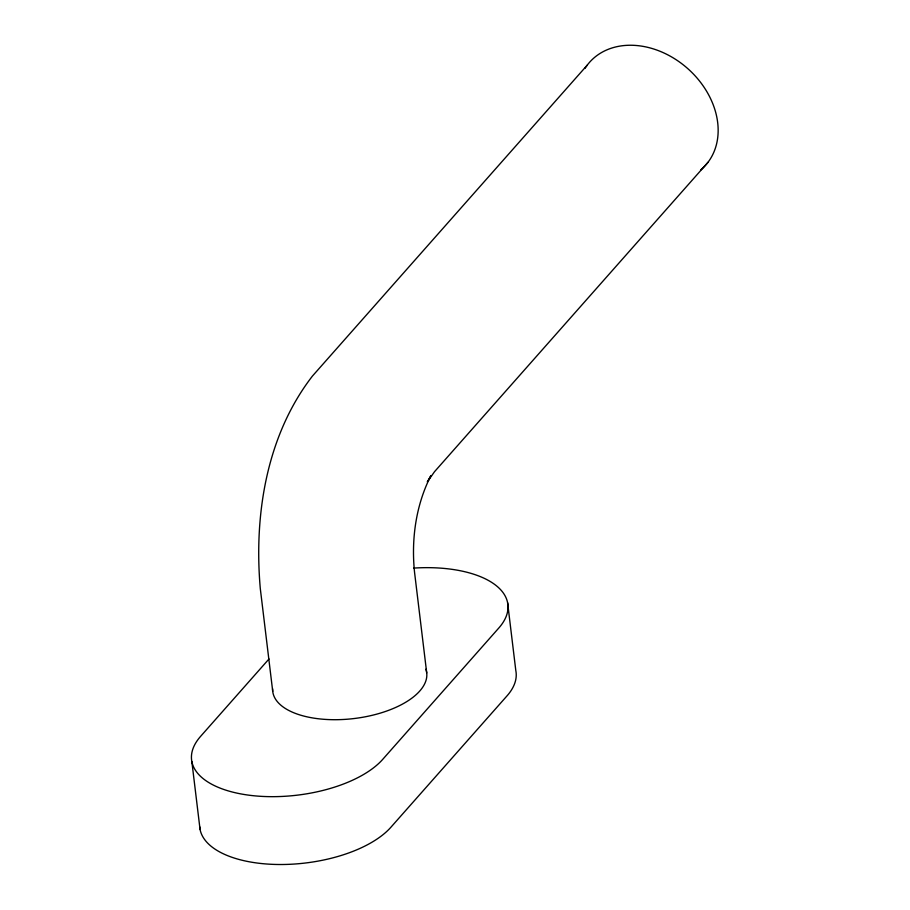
<?xml version="1.0" encoding="UTF-8"?>
<svg xmlns="http://www.w3.org/2000/svg" width="910" height="910" viewBox="0 0 910 910"><rect width="100%" height="100%" fill="white"/><g stroke="black" fill="none" stroke-linecap="round" stroke-linejoin="round"><path stroke-width="1.36" d="M427.416 481.743L430.942 475.577C415.825 505.118 411.149 539.425 414.539 572.231L426.722 672.968M427.404 481.834L434.491 471.733L708.014 162.276M587.28 65.099L312.46 376.035C266.437 435.526 253.844 515.162 260.294 588.554L272.727 691.361M268.973 658.999L200.621 736.338A100.805 47.639 -6.9 0 0 249.738 795.294A100.805 47.639 -6.9 0 0 382.723 759.361L498.839 627.98A100.805 47.639 -6.9 0 0 413.766 568.09M507.609 602.716L515.811 670.568A100.805 47.639 -6.9 0 1 507.052 695.832L390.936 827.201A100.805 47.639 -6.9 0 1 280.087 864.511A100.805 47.639 -6.9 0 1 199.7 826.712M191.851 761.602L200.063 829.454M425.869 669.214A77.543 36.639 -6.9 0 1 355.218 718.399A77.543 36.639 -6.9 0 1 272.625 688.79M585.016 68.352A77.543 60.344 41.5 0 1 687.334 68.227A77.543 60.344 41.5 0 1 700.768 169.897"/></g></svg>
